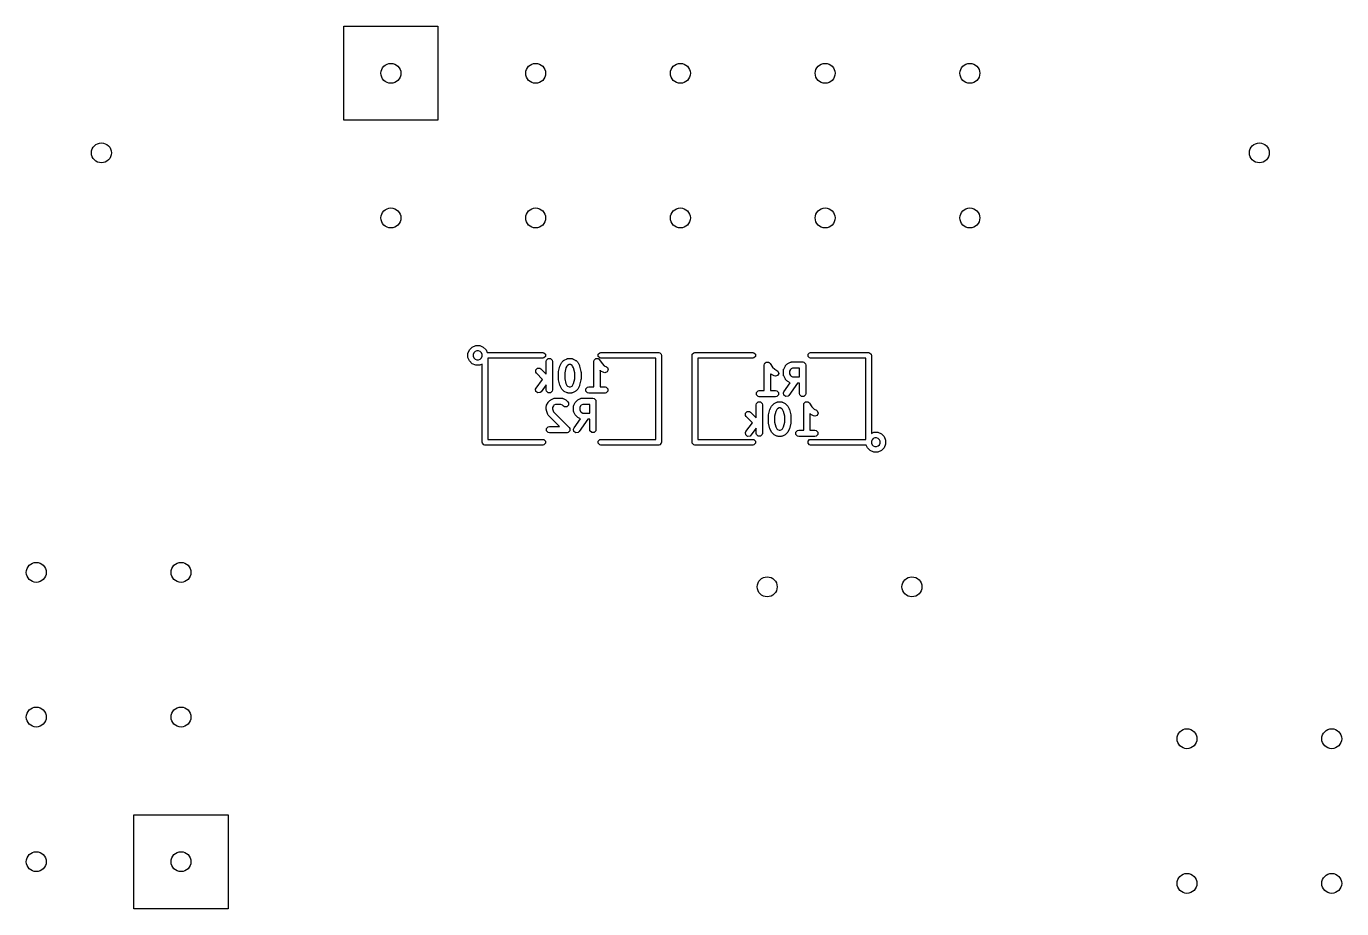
# Model space of a CAD drawing. Extents: x -4.25 to -3.32, y 5.52 to 6.86.
# Drawn here: x -4.227 to -3.318, y 6.252 to 6.862 of the extents above; entities that cross this region are included whole.
import ezdxf

# ---------------------------------------------------------------- set-up
doc = ezdxf.new("R2010")
doc.units = 0
doc.header["$MEASUREMENT"] = 0
doc.layers.add('BLACK', color=7, linetype='CONTINUOUS')

msp = doc.modelspace()

# ---------------------------------------------------------------- linework, layer by layer
at = {"layer": 'BLACK', "linetype": 'CONTINUOUS'}
for p, q in [((-4.0075, 6.7975), (-4.0075, 6.8625)), ((-4.0075, 6.8625), (-3.9425, 6.8625)), ((-3.9425, 6.8625), (-3.9425, 6.7975)), ((-3.9425, 6.7975), (-4.0075, 6.7975)), ((-3.92182, 6.63636), (-3.92078, 6.63886)), ((-3.92182, 6.63561), (-3.92182, 6.63636)), ((-3.92182, 6.63364), (-3.92182, 6.63561)), ((-3.92078, 6.63886), (-3.91886, 6.64078)), ((-3.91886, 6.64078), (-3.91636, 6.64182)), ((-3.91759, 6.63673), (-3.91805, 6.63561)), ((-3.91805, 6.63561), (-3.91805, 6.63439)), ((-3.91805, 6.63439), (-3.91759, 6.63327)), ((-3.91673, 6.63759), (-3.91759, 6.63673)), ((-3.91561, 6.63805), (-3.91673, 6.63759)), ((-3.91636, 6.64182), (-3.91364, 6.64182)), ((-3.91439, 6.63805), (-3.91561, 6.63805)), ((-3.91327, 6.63759), (-3.91439, 6.63805)), ((-3.91364, 6.64182), (-3.91114, 6.64078)), ((-3.91241, 6.63673), (-3.91327, 6.63759)), ((-3.91195, 6.63561), (-3.91241, 6.63673)), ((-3.91241, 6.63327), (-3.91195, 6.63439)), ((-3.91195, 6.63439), (-3.91195, 6.63561)), ((-3.91114, 6.64078), (-3.90922, 6.63886)), ((-3.90922, 6.63886), (-3.90843, 6.63695)), ((-3.90843, 6.63695), (-3.87, 6.63695)), ((-3.87, 6.63695), (-3.86925, 6.6368)), ((-3.86925, 6.6368), (-3.8682, 6.63575)), ((-3.8682, 6.63425), (-3.86925, 6.6332)), ((-3.8682, 6.63575), (-3.8682, 6.63425)), ((-3.8318, 6.63575), (-3.83075, 6.6368)), ((-3.8318, 6.63425), (-3.8318, 6.63575)), ((-3.83075, 6.6332), (-3.8318, 6.63425)), ((-3.83075, 6.6368), (-3.83, 6.63695)), ((-3.83, 6.63695), (-3.79, 6.63695)), ((-3.79, 6.63695), (-3.78925, 6.6368)), ((-3.78925, 6.6368), (-3.7882, 6.63575)), ((-3.7882, 6.63575), (-3.78805, 6.635)), ((-3.78805, 6.635), (-3.78805, 6.575)), ((-3.76695, 6.635), (-3.7668, 6.63575)), ((-3.76695, 6.575), (-3.76695, 6.635)), ((-3.7668, 6.63575), (-3.76575, 6.6368)), ((-3.76575, 6.6368), (-3.765, 6.63695)), ((-3.765, 6.63695), (-3.725, 6.63695)), ((-3.725, 6.63695), (-3.72425, 6.6368)), ((-3.72425, 6.6368), (-3.7232, 6.63575)), ((-3.7232, 6.63425), (-3.72425, 6.6332)), ((-3.7232, 6.63575), (-3.7232, 6.63425)), ((-3.6868, 6.63575), (-3.68575, 6.6368)), ((-3.6868, 6.63425), (-3.6868, 6.63575)), ((-3.68575, 6.6332), (-3.6868, 6.63425)), ((-3.68575, 6.6368), (-3.685, 6.63695)), ((-3.685, 6.63695), (-3.645, 6.63695)), ((-3.645, 6.63695), (-3.64425, 6.6368)), ((-3.64425, 6.6368), (-3.6432, 6.63575)), ((-3.6432, 6.63575), (-3.64305, 6.635)), ((-3.64305, 6.635), (-3.64305, 6.58111)), ((-3.92078, 6.63114), (-3.92182, 6.63364)), ((-3.91886, 6.62922), (-3.92078, 6.63114)), ((-3.91636, 6.62818), (-3.91886, 6.62922)), ((-3.91759, 6.63327), (-3.91673, 6.63241)), ((-3.91673, 6.63241), (-3.91561, 6.63195)), ((-3.91364, 6.62818), (-3.91636, 6.62818)), ((-3.91561, 6.63195), (-3.91439, 6.63195)), ((-3.91439, 6.63195), (-3.91327, 6.63241)), ((-3.91195, 6.62889), (-3.91364, 6.62818)), ((-3.91327, 6.63241), (-3.91241, 6.63327)), ((-3.91195, 6.575), (-3.91195, 6.62889)), ((-3.87, 6.63305), (-3.90805, 6.63305)), ((-3.90805, 6.63305), (-3.90805, 6.57695)), ((-3.87497, 6.62507), (-3.87381, 6.62623)), ((-3.87497, 6.62342), (-3.87497, 6.62507)), ((-3.87381, 6.62623), (-3.87216, 6.62623)), ((-3.87216, 6.62623), (-3.87146, 6.62576)), ((-3.87146, 6.62576), (-3.86763, 6.62193)), ((-3.86925, 6.6332), (-3.87, 6.63305)), ((-3.86763, 6.63081), (-3.86746, 6.63163)), ((-3.86763, 6.62193), (-3.86763, 6.63081)), ((-3.86746, 6.63163), (-3.8663, 6.6328)), ((-3.8663, 6.6328), (-3.86466, 6.6328)), ((-3.86466, 6.6328), (-3.86349, 6.63163)), ((-3.86349, 6.63163), (-3.86333, 6.63081)), ((-3.86333, 6.63081), (-3.86333, 6.61111)), ((-3.85912, 6.62383), (-3.85818, 6.62758)), ((-3.85818, 6.62758), (-3.85808, 6.62779)), ((-3.85808, 6.62779), (-3.85802, 6.62802)), ((-3.85802, 6.62802), (-3.85708, 6.6299)), ((-3.85708, 6.6299), (-3.85687, 6.63017)), ((-3.85687, 6.63017), (-3.85668, 6.63045)), ((-3.85668, 6.63045), (-3.85574, 6.63139)), ((-3.85574, 6.63139), (-3.85546, 6.63158)), ((-3.85546, 6.63158), (-3.85518, 6.63179)), ((-3.85518, 6.63179), (-3.85331, 6.63273)), ((-3.85407, 6.62631), (-3.85489, 6.62304)), ((-3.85339, 6.62766), (-3.85407, 6.62631)), ((-3.85295, 6.6281), (-3.85339, 6.62766)), ((-3.85331, 6.63273), (-3.8532, 6.63276)), ((-3.8532, 6.63276), (-3.85317, 6.6328)), ((-3.85317, 6.6328), (-3.85283, 6.63286)), ((-3.85184, 6.62866), (-3.85295, 6.6281)), ((-3.85283, 6.63286), (-3.8525, 6.63295)), ((-3.8525, 6.63295), (-3.85245, 6.63294)), ((-3.85245, 6.63294), (-3.85235, 6.63296)), ((-3.85235, 6.63296), (-3.85047, 6.63296)), ((-3.85098, 6.62866), (-3.85184, 6.62866)), ((-3.84987, 6.6281), (-3.85098, 6.62866)), ((-3.85047, 6.63296), (-3.85036, 6.63294)), ((-3.85036, 6.63294), (-3.85032, 6.63295)), ((-3.85032, 6.63295), (-3.84998, 6.63286)), ((-3.84998, 6.63286), (-3.84965, 6.6328)), ((-3.84942, 6.62766), (-3.84987, 6.6281)), ((-3.84965, 6.6328), (-3.84961, 6.63276)), ((-3.84961, 6.63276), (-3.84951, 6.63273)), ((-3.84951, 6.63273), (-3.84763, 6.63179)), ((-3.84875, 6.62631), (-3.84942, 6.62766)), ((-3.84793, 6.62304), (-3.84875, 6.62631)), ((-3.84763, 6.63179), (-3.84736, 6.63158)), ((-3.84736, 6.63158), (-3.84707, 6.63139)), ((-3.84707, 6.63139), (-3.84613, 6.63045)), ((-3.84613, 6.63045), (-3.84594, 6.63017)), ((-3.84594, 6.63017), (-3.84573, 6.6299)), ((-3.84573, 6.6299), (-3.84479, 6.62802)), ((-3.84479, 6.62802), (-3.84473, 6.62779)), ((-3.84473, 6.62779), (-3.84463, 6.62758)), ((-3.84463, 6.62758), (-3.84369, 6.62383)), ((-3.8348, 6.63081), (-3.83463, 6.63163)), ((-3.8348, 6.61326), (-3.8348, 6.63081)), ((-3.83463, 6.63163), (-3.83448, 6.63179)), ((-3.83448, 6.63179), (-3.83443, 6.63201)), ((-3.83443, 6.63201), (-3.83391, 6.63235)), ((-3.83391, 6.63235), (-3.83347, 6.6328)), ((-3.83347, 6.6328), (-3.83325, 6.6328)), ((-3.83325, 6.6328), (-3.83306, 6.63292)), ((-3.83306, 6.63292), (-3.83245, 6.6328)), ((-3.83245, 6.6328), (-3.83182, 6.6328)), ((-3.83182, 6.6328), (-3.83167, 6.63264)), ((-3.83167, 6.63264), (-3.83145, 6.6326)), ((-3.83145, 6.6326), (-3.83086, 6.632)), ((-3.83086, 6.632), (-3.8291, 6.62937)), ((-3.83, 6.63305), (-3.83075, 6.6332)), ((-3.79195, 6.63305), (-3.83, 6.63305)), ((-3.8291, 6.62937), (-3.82762, 6.62789)), ((-3.82762, 6.62789), (-3.82606, 6.6271)), ((-3.82606, 6.6271), (-3.82539, 6.62659)), ((-3.82487, 6.62503), (-3.82561, 6.62356)), ((-3.82539, 6.62659), (-3.82487, 6.62503)), ((-3.79195, 6.57695), (-3.79195, 6.63305)), ((-3.725, 6.63305), (-3.76305, 6.63305)), ((-3.76305, 6.63305), (-3.76305, 6.57695)), ((-3.72425, 6.6332), (-3.725, 6.63305)), ((-3.717, 6.62831), (-3.71684, 6.62913)), ((-3.717, 6.61076), (-3.717, 6.62831)), ((-3.71684, 6.62913), (-3.71668, 6.62929)), ((-3.71668, 6.62929), (-3.71664, 6.62951)), ((-3.71664, 6.62951), (-3.71612, 6.62985)), ((-3.71612, 6.62985), (-3.71567, 6.6303)), ((-3.71567, 6.6303), (-3.71545, 6.6303)), ((-3.71545, 6.6303), (-3.71527, 6.63042)), ((-3.71527, 6.63042), (-3.71465, 6.6303)), ((-3.71465, 6.6303), (-3.71403, 6.6303)), ((-3.71403, 6.6303), (-3.71387, 6.63014)), ((-3.71387, 6.63014), (-3.71365, 6.6301)), ((-3.71365, 6.6301), (-3.71306, 6.6295)), ((-3.71306, 6.6295), (-3.7113, 6.62687)), ((-3.7113, 6.62687), (-3.70982, 6.62539)), ((-3.70982, 6.62539), (-3.70826, 6.6246)), ((-3.70386, 6.62471), (-3.70377, 6.62504)), ((-3.70377, 6.62504), (-3.7037, 6.62538)), ((-3.7037, 6.62538), (-3.70367, 6.62542)), ((-3.70367, 6.62542), (-3.70364, 6.62552)), ((-3.70364, 6.62552), (-3.7027, 6.6274)), ((-3.7027, 6.6274), (-3.70249, 6.62767)), ((-3.70249, 6.62767), (-3.7023, 6.62795)), ((-3.7023, 6.62795), (-3.70136, 6.62889)), ((-3.70136, 6.62889), (-3.70107, 6.62908)), ((-3.70107, 6.62908), (-3.7008, 6.62929)), ((-3.7008, 6.62929), (-3.69893, 6.63023)), ((-3.69901, 6.62516), (-3.69957, 6.62405)), ((-3.69857, 6.6256), (-3.69901, 6.62516)), ((-3.69893, 6.63023), (-3.69882, 6.63026)), ((-3.69882, 6.63026), (-3.69879, 6.6303)), ((-3.69879, 6.6303), (-3.69845, 6.63036)), ((-3.69746, 6.62616), (-3.69857, 6.6256)), ((-3.69845, 6.63036), (-3.69812, 6.63045)), ((-3.69812, 6.63045), (-3.69807, 6.63044)), ((-3.69807, 6.63044), (-3.69796, 6.63046)), ((-3.69796, 6.63046), (-3.69046, 6.63046)), ((-3.69261, 6.62616), (-3.69746, 6.62616)), ((-3.69261, 6.62014), (-3.69261, 6.62616)), ((-3.69046, 6.63046), (-3.68964, 6.6303)), ((-3.68964, 6.6303), (-3.68847, 6.62913)), ((-3.68847, 6.62913), (-3.68831, 6.62831)), ((-3.68831, 6.62831), (-3.68831, 6.60861)), ((-3.685, 6.63305), (-3.68575, 6.6332)), ((-3.64695, 6.63305), (-3.685, 6.63305)), ((-3.64695, 6.57695), (-3.64695, 6.63305)), ((-3.8745, 6.62272), (-3.87497, 6.62342)), ((-3.8747, 6.6124), (-3.87019, 6.61841)), ((-3.87019, 6.61841), (-3.8745, 6.62272)), ((-3.85919, 6.62331), (-3.85913, 6.62356)), ((-3.85919, 6.61861), (-3.85919, 6.62331)), ((-3.85913, 6.61836), (-3.85919, 6.61861)), ((-3.85913, 6.62356), (-3.85912, 6.62383)), ((-3.85912, 6.61809), (-3.85913, 6.61836)), ((-3.85818, 6.61434), (-3.85912, 6.61809)), ((-3.85489, 6.62304), (-3.85489, 6.61888)), ((-3.85489, 6.61888), (-3.85407, 6.61561)), ((-3.84875, 6.61561), (-3.84793, 6.61888)), ((-3.84793, 6.61888), (-3.84793, 6.62304)), ((-3.84369, 6.61809), (-3.84463, 6.61434)), ((-3.84369, 6.62383), (-3.84368, 6.62356)), ((-3.84368, 6.61836), (-3.84369, 6.61809)), ((-3.84368, 6.62356), (-3.84363, 6.62331)), ((-3.84363, 6.61861), (-3.84368, 6.61836)), ((-3.84363, 6.62331), (-3.84363, 6.61861)), ((-3.83041, 6.6246), (-3.8305, 6.62468)), ((-3.8305, 6.62468), (-3.8305, 6.61326)), ((-3.83013, 6.62441), (-3.83041, 6.6246)), ((-3.82985, 6.6242), (-3.83013, 6.62441)), ((-3.82798, 6.62326), (-3.82985, 6.6242)), ((-3.82717, 6.62304), (-3.82798, 6.62326)), ((-3.82561, 6.62356), (-3.82717, 6.62304)), ((-3.71262, 6.6221), (-3.7127, 6.62218)), ((-3.7127, 6.62218), (-3.7127, 6.61076)), ((-3.71233, 6.62191), (-3.71262, 6.6221)), ((-3.71206, 6.6217), (-3.71233, 6.62191)), ((-3.71018, 6.62076), (-3.71206, 6.6217)), ((-3.70937, 6.62054), (-3.71018, 6.62076)), ((-3.70781, 6.62106), (-3.70937, 6.62054)), ((-3.70826, 6.6246), (-3.7076, 6.62409)), ((-3.70708, 6.62253), (-3.70781, 6.62106)), ((-3.7076, 6.62409), (-3.70708, 6.62253)), ((-3.70387, 6.62456), (-3.70385, 6.62466)), ((-3.70387, 6.62174), (-3.70387, 6.62456)), ((-3.70385, 6.62164), (-3.70387, 6.62174)), ((-3.70385, 6.62466), (-3.70386, 6.62471)), ((-3.70386, 6.62159), (-3.70385, 6.62164)), ((-3.70377, 6.62126), (-3.70386, 6.62159)), ((-3.7037, 6.62092), (-3.70377, 6.62126)), ((-3.70367, 6.62089), (-3.7037, 6.62092)), ((-3.70364, 6.62078), (-3.70367, 6.62089)), ((-3.7027, 6.61891), (-3.70364, 6.62078)), ((-3.70348, 6.60984), (-3.69907, 6.61614)), ((-3.70249, 6.61863), (-3.7027, 6.61891)), ((-3.7023, 6.61835), (-3.70249, 6.61863)), ((-3.70136, 6.61741), (-3.7023, 6.61835)), ((-3.70107, 6.61722), (-3.70136, 6.61741)), ((-3.7008, 6.61701), (-3.70107, 6.61722)), ((-3.69907, 6.61614), (-3.7008, 6.61701)), ((-3.69957, 6.62405), (-3.69957, 6.62225)), ((-3.69957, 6.62225), (-3.69901, 6.62114)), ((-3.69901, 6.62114), (-3.69857, 6.6207)), ((-3.69857, 6.6207), (-3.69746, 6.62014)), ((-3.69746, 6.62014), (-3.69261, 6.62014)), ((-3.87507, 6.61164), (-3.8747, 6.6124)), ((-3.87483, 6.61001), (-3.87507, 6.61164)), ((-3.87352, 6.60903), (-3.87483, 6.61001)), ((-3.87189, 6.60926), (-3.87352, 6.60903)), ((-3.87126, 6.60982), (-3.87189, 6.60926)), ((-3.86763, 6.61467), (-3.87126, 6.60982)), ((-3.86763, 6.61111), (-3.86763, 6.61467)), ((-3.86746, 6.61029), (-3.86763, 6.61111)), ((-3.8663, 6.60912), (-3.86746, 6.61029)), ((-3.86466, 6.60912), (-3.8663, 6.60912)), ((-3.86349, 6.61029), (-3.86466, 6.60912)), ((-3.86333, 6.61111), (-3.86349, 6.61029)), ((-3.85808, 6.61413), (-3.85818, 6.61434)), ((-3.85802, 6.6139), (-3.85808, 6.61413)), ((-3.85708, 6.61202), (-3.85802, 6.6139)), ((-3.85687, 6.61175), (-3.85708, 6.61202)), ((-3.85668, 6.61147), (-3.85687, 6.61175)), ((-3.85574, 6.61053), (-3.85668, 6.61147)), ((-3.85546, 6.61034), (-3.85574, 6.61053)), ((-3.85518, 6.61013), (-3.85546, 6.61034)), ((-3.85331, 6.60919), (-3.85518, 6.61013)), ((-3.85407, 6.61561), (-3.85339, 6.61426)), ((-3.85339, 6.61426), (-3.85295, 6.61382)), ((-3.8532, 6.60916), (-3.85331, 6.60919)), ((-3.85317, 6.60912), (-3.8532, 6.60916)), ((-3.85283, 6.60906), (-3.85317, 6.60912)), ((-3.85295, 6.61382), (-3.85184, 6.61326)), ((-3.8525, 6.60897), (-3.85283, 6.60906)), ((-3.85245, 6.60898), (-3.8525, 6.60897)), ((-3.85235, 6.60896), (-3.85245, 6.60898)), ((-3.85047, 6.60896), (-3.85235, 6.60896)), ((-3.85184, 6.61326), (-3.85098, 6.61326)), ((-3.85098, 6.61326), (-3.84987, 6.61382)), ((-3.85036, 6.60898), (-3.85047, 6.60896)), ((-3.85032, 6.60897), (-3.85036, 6.60898)), ((-3.84998, 6.60906), (-3.85032, 6.60897)), ((-3.84965, 6.60912), (-3.84998, 6.60906)), ((-3.84987, 6.61382), (-3.84942, 6.61426)), ((-3.84961, 6.60916), (-3.84965, 6.60912)), ((-3.84951, 6.60919), (-3.84961, 6.60916)), ((-3.84763, 6.61013), (-3.84951, 6.60919)), ((-3.84942, 6.61426), (-3.84875, 6.61561)), ((-3.84736, 6.61034), (-3.84763, 6.61013)), ((-3.84707, 6.61053), (-3.84736, 6.61034)), ((-3.84613, 6.61147), (-3.84707, 6.61053)), ((-3.84594, 6.61175), (-3.84613, 6.61147)), ((-3.84573, 6.61202), (-3.84594, 6.61175)), ((-3.84479, 6.6139), (-3.84573, 6.61202)), ((-3.84473, 6.61413), (-3.84479, 6.6139)), ((-3.84463, 6.61434), (-3.84473, 6.61413)), ((-3.84026, 6.61193), (-3.8391, 6.6131)), ((-3.84026, 6.61029), (-3.84026, 6.61193)), ((-3.8391, 6.60912), (-3.84026, 6.61029)), ((-3.8391, 6.6131), (-3.83827, 6.61326)), ((-3.83827, 6.60896), (-3.8391, 6.60912)), ((-3.83827, 6.61326), (-3.8348, 6.61326)), ((-3.82702, 6.60896), (-3.83827, 6.60896)), ((-3.8305, 6.61326), (-3.82702, 6.61326)), ((-3.82702, 6.61326), (-3.82619, 6.6131)), ((-3.82619, 6.60912), (-3.82702, 6.60896)), ((-3.82619, 6.6131), (-3.82503, 6.61193)), ((-3.82503, 6.61029), (-3.82619, 6.60912)), ((-3.82503, 6.61193), (-3.82503, 6.61029)), ((-3.72246, 6.60943), (-3.7213, 6.6106)), ((-3.72246, 6.60779), (-3.72246, 6.60943)), ((-3.7213, 6.60662), (-3.72246, 6.60779)), ((-3.7213, 6.6106), (-3.72048, 6.61076)), ((-3.72048, 6.61076), (-3.717, 6.61076)), ((-3.7127, 6.61076), (-3.70922, 6.61076)), ((-3.70922, 6.61076), (-3.7084, 6.6106)), ((-3.7084, 6.6106), (-3.70724, 6.60943)), ((-3.70724, 6.60779), (-3.7084, 6.60662)), ((-3.70724, 6.60943), (-3.70724, 6.60779)), ((-3.70382, 6.60908), (-3.70348, 6.60984)), ((-3.70353, 6.60745), (-3.70382, 6.60908)), ((-3.70218, 6.60651), (-3.70353, 6.60745)), ((-3.69996, 6.60738), (-3.70056, 6.6068)), ((-3.69403, 6.61584), (-3.69996, 6.60738)), ((-3.69261, 6.61584), (-3.69403, 6.61584)), ((-3.69261, 6.60861), (-3.69261, 6.61584)), ((-3.69245, 6.60779), (-3.69261, 6.60861)), ((-3.69128, 6.60662), (-3.69245, 6.60779)), ((-3.68847, 6.60779), (-3.68964, 6.60662)), ((-3.68831, 6.60861), (-3.68847, 6.60779)), ((-3.86763, 6.59956), (-3.86761, 6.59966)), ((-3.86763, 6.59768), (-3.86763, 6.59956)), ((-3.86762, 6.59971), (-3.86753, 6.60004)), ((-3.86761, 6.59966), (-3.86762, 6.59971)), ((-3.86753, 6.60004), (-3.86746, 6.60038)), ((-3.86746, 6.60038), (-3.86743, 6.60042)), ((-3.86743, 6.60042), (-3.8674, 6.60052)), ((-3.8674, 6.60052), (-3.86646, 6.6024)), ((-3.86646, 6.6024), (-3.86625, 6.60267)), ((-3.86625, 6.60267), (-3.86606, 6.60295)), ((-3.86606, 6.60295), (-3.86512, 6.60389)), ((-3.86512, 6.60389), (-3.86484, 6.60408)), ((-3.86484, 6.60408), (-3.86456, 6.60429)), ((-3.86456, 6.60429), (-3.86269, 6.60523)), ((-3.86277, 6.60016), (-3.86333, 6.59905)), ((-3.86333, 6.59905), (-3.86333, 6.59803)), ((-3.86333, 6.59803), (-3.86266, 6.59603)), ((-3.86233, 6.6006), (-3.86277, 6.60016)), ((-3.86269, 6.60523), (-3.86258, 6.60526)), ((-3.86258, 6.60526), (-3.86255, 6.6053)), ((-3.86255, 6.6053), (-3.86221, 6.60536)), ((-3.86122, 6.60116), (-3.86233, 6.6006)), ((-3.86221, 6.60536), (-3.86188, 6.60545)), ((-3.86188, 6.60545), (-3.86183, 6.60544)), ((-3.86183, 6.60544), (-3.86173, 6.60546)), ((-3.86173, 6.60546), (-3.85704, 6.60546)), ((-3.85754, 6.60116), (-3.86122, 6.60116)), ((-3.85643, 6.6006), (-3.85754, 6.60116)), ((-3.85704, 6.60546), (-3.85693, 6.60544)), ((-3.85693, 6.60544), (-3.85688, 6.60545)), ((-3.85688, 6.60545), (-3.85655, 6.60536)), ((-3.85655, 6.60536), (-3.85621, 6.6053)), ((-3.85574, 6.59991), (-3.85643, 6.6006)), ((-3.85621, 6.6053), (-3.85618, 6.60526)), ((-3.85618, 6.60526), (-3.85607, 6.60523)), ((-3.85607, 6.60523), (-3.8542, 6.60429)), ((-3.85504, 6.59945), (-3.85574, 6.59991)), ((-3.8534, 6.59945), (-3.85504, 6.59945)), ((-3.8542, 6.60429), (-3.85393, 6.60408)), ((-3.85393, 6.60408), (-3.85364, 6.60389)), ((-3.85364, 6.60389), (-3.8527, 6.60295)), ((-3.85224, 6.60061), (-3.8534, 6.59945)), ((-3.8527, 6.60295), (-3.85224, 6.60226)), ((-3.85224, 6.60226), (-3.85224, 6.60061)), ((-3.84887, 6.59956), (-3.84885, 6.59966)), ((-3.84887, 6.59674), (-3.84887, 6.59956)), ((-3.84886, 6.59971), (-3.84877, 6.60004)), ((-3.84885, 6.59966), (-3.84886, 6.59971)), ((-3.84877, 6.60004), (-3.8487, 6.60038)), ((-3.8487, 6.60038), (-3.84867, 6.60042)), ((-3.84867, 6.60042), (-3.84864, 6.60052)), ((-3.84864, 6.60052), (-3.8477, 6.6024)), ((-3.8477, 6.6024), (-3.84749, 6.60267)), ((-3.84749, 6.60267), (-3.8473, 6.60295)), ((-3.8473, 6.60295), (-3.84636, 6.60389)), ((-3.84636, 6.60389), (-3.84607, 6.60408)), ((-3.84607, 6.60408), (-3.8458, 6.60429)), ((-3.8458, 6.60429), (-3.84393, 6.60523)), ((-3.84401, 6.60016), (-3.84457, 6.59905)), ((-3.84457, 6.59905), (-3.84457, 6.59725)), ((-3.84357, 6.6006), (-3.84401, 6.60016)), ((-3.84393, 6.60523), (-3.84382, 6.60526)), ((-3.84382, 6.60526), (-3.84379, 6.6053)), ((-3.84379, 6.6053), (-3.84345, 6.60536)), ((-3.84246, 6.60116), (-3.84357, 6.6006)), ((-3.84345, 6.60536), (-3.84312, 6.60545)), ((-3.84312, 6.60545), (-3.84307, 6.60544)), ((-3.84307, 6.60544), (-3.84296, 6.60546)), ((-3.84296, 6.60546), (-3.83546, 6.60546)), ((-3.83761, 6.60116), (-3.84246, 6.60116)), ((-3.83761, 6.59514), (-3.83761, 6.60116)), ((-3.83546, 6.60546), (-3.83464, 6.6053)), ((-3.83464, 6.6053), (-3.83347, 6.60413)), ((-3.83347, 6.60413), (-3.83331, 6.60331)), ((-3.83331, 6.60331), (-3.83331, 6.58361)), ((-3.72263, 6.60081), (-3.72246, 6.60163)), ((-3.72263, 6.59193), (-3.72263, 6.60081)), ((-3.72246, 6.60163), (-3.7213, 6.6028)), ((-3.72048, 6.60646), (-3.7213, 6.60662)), ((-3.7213, 6.6028), (-3.71966, 6.6028)), ((-3.70922, 6.60646), (-3.72048, 6.60646)), ((-3.71966, 6.6028), (-3.71849, 6.60163)), ((-3.71849, 6.60163), (-3.71833, 6.60081)), ((-3.71833, 6.60081), (-3.71833, 6.58111)), ((-3.71318, 6.59758), (-3.71308, 6.59779)), ((-3.71308, 6.59779), (-3.71302, 6.59802)), ((-3.71302, 6.59802), (-3.71208, 6.5999)), ((-3.71208, 6.5999), (-3.71187, 6.60017)), ((-3.71187, 6.60017), (-3.71168, 6.60045)), ((-3.71168, 6.60045), (-3.71074, 6.60139)), ((-3.71074, 6.60139), (-3.71046, 6.60158)), ((-3.71046, 6.60158), (-3.71018, 6.60179)), ((-3.71018, 6.60179), (-3.70831, 6.60273)), ((-3.7084, 6.60662), (-3.70922, 6.60646)), ((-3.70795, 6.5981), (-3.70839, 6.59766)), ((-3.70831, 6.60273), (-3.7082, 6.60276)), ((-3.7082, 6.60276), (-3.70817, 6.6028)), ((-3.70817, 6.6028), (-3.70783, 6.60286)), ((-3.70684, 6.59866), (-3.70795, 6.5981)), ((-3.70783, 6.60286), (-3.7075, 6.60295)), ((-3.7075, 6.60295), (-3.70745, 6.60294)), ((-3.70745, 6.60294), (-3.70735, 6.60296)), ((-3.70735, 6.60296), (-3.70547, 6.60296)), ((-3.70598, 6.59866), (-3.70684, 6.59866)), ((-3.70487, 6.5981), (-3.70598, 6.59866)), ((-3.70547, 6.60296), (-3.70536, 6.60294)), ((-3.70536, 6.60294), (-3.70532, 6.60295)), ((-3.70532, 6.60295), (-3.70498, 6.60286)), ((-3.70498, 6.60286), (-3.70465, 6.6028)), ((-3.70442, 6.59766), (-3.70487, 6.5981)), ((-3.70465, 6.6028), (-3.70461, 6.60276)), ((-3.70461, 6.60276), (-3.70451, 6.60273)), ((-3.70451, 6.60273), (-3.70263, 6.60179)), ((-3.70263, 6.60179), (-3.70236, 6.60158)), ((-3.70236, 6.60158), (-3.70207, 6.60139)), ((-3.70056, 6.6068), (-3.70218, 6.60651)), ((-3.70207, 6.60139), (-3.70113, 6.60045)), ((-3.70113, 6.60045), (-3.70094, 6.60017)), ((-3.70094, 6.60017), (-3.70073, 6.5999)), ((-3.70073, 6.5999), (-3.69979, 6.59802)), ((-3.69979, 6.59802), (-3.69973, 6.59779)), ((-3.69973, 6.59779), (-3.69963, 6.59758)), ((-3.68964, 6.60662), (-3.69128, 6.60662)), ((-3.6898, 6.60081), (-3.68963, 6.60163)), ((-3.6898, 6.58326), (-3.6898, 6.60081)), ((-3.68963, 6.60163), (-3.68948, 6.60179)), ((-3.68948, 6.60179), (-3.68943, 6.60201)), ((-3.68943, 6.60201), (-3.68891, 6.60235)), ((-3.68891, 6.60235), (-3.68847, 6.6028)), ((-3.68847, 6.6028), (-3.68825, 6.6028)), ((-3.68825, 6.6028), (-3.68806, 6.60292)), ((-3.68806, 6.60292), (-3.68745, 6.6028)), ((-3.68745, 6.6028), (-3.68682, 6.6028)), ((-3.68682, 6.6028), (-3.68667, 6.60264)), ((-3.68667, 6.60264), (-3.68645, 6.6026)), ((-3.68645, 6.6026), (-3.68586, 6.602)), ((-3.68586, 6.602), (-3.6841, 6.59937)), ((-3.6841, 6.59937), (-3.68262, 6.59789)), ((-3.68262, 6.59789), (-3.68106, 6.5971)), ((-3.86756, 6.59734), (-3.86763, 6.59768)), ((-3.86752, 6.597), (-3.86756, 6.59734)), ((-3.86658, 6.59419), (-3.86752, 6.597)), ((-3.86653, 6.59409), (-3.86658, 6.59419)), ((-3.86653, 6.59404), (-3.86653, 6.59409)), ((-3.86634, 6.59376), (-3.86653, 6.59404)), ((-3.86616, 6.59346), (-3.86634, 6.59376)), ((-3.86612, 6.59344), (-3.86616, 6.59346)), ((-3.86606, 6.59335), (-3.86612, 6.59344)), ((-3.85847, 6.58576), (-3.86606, 6.59335)), ((-3.86266, 6.59603), (-3.85176, 6.58513)), ((-3.84885, 6.59664), (-3.84887, 6.59674)), ((-3.84886, 6.59659), (-3.84885, 6.59664)), ((-3.84877, 6.59626), (-3.84886, 6.59659)), ((-3.8487, 6.59592), (-3.84877, 6.59626)), ((-3.84867, 6.59589), (-3.8487, 6.59592)), ((-3.84864, 6.59578), (-3.84867, 6.59589)), ((-3.8477, 6.59391), (-3.84864, 6.59578)), ((-3.84848, 6.58484), (-3.84407, 6.59114)), ((-3.84749, 6.59363), (-3.8477, 6.59391)), ((-3.8473, 6.59335), (-3.84749, 6.59363)), ((-3.84636, 6.59241), (-3.8473, 6.59335)), ((-3.84607, 6.59222), (-3.84636, 6.59241)), ((-3.8458, 6.59201), (-3.84607, 6.59222)), ((-3.84407, 6.59114), (-3.8458, 6.59201)), ((-3.83903, 6.59084), (-3.84496, 6.58238)), ((-3.84457, 6.59725), (-3.84401, 6.59614)), ((-3.84401, 6.59614), (-3.84357, 6.5957)), ((-3.84357, 6.5957), (-3.84246, 6.59514)), ((-3.84246, 6.59514), (-3.83761, 6.59514)), ((-3.83761, 6.59084), (-3.83903, 6.59084)), ((-3.83761, 6.58361), (-3.83761, 6.59084)), ((-3.72997, 6.59507), (-3.72881, 6.59623)), ((-3.72997, 6.59342), (-3.72997, 6.59507)), ((-3.7295, 6.59272), (-3.72997, 6.59342)), ((-3.72519, 6.58841), (-3.7295, 6.59272)), ((-3.72881, 6.59623), (-3.72716, 6.59623)), ((-3.72716, 6.59623), (-3.72646, 6.59576)), ((-3.72646, 6.59576), (-3.72263, 6.59193)), ((-3.71419, 6.59331), (-3.71413, 6.59356)), ((-3.71419, 6.58861), (-3.71419, 6.59331)), ((-3.71413, 6.59356), (-3.71412, 6.59383)), ((-3.71412, 6.59383), (-3.71318, 6.59758)), ((-3.70907, 6.59631), (-3.70989, 6.59304)), ((-3.70989, 6.59304), (-3.70989, 6.58888)), ((-3.70989, 6.58888), (-3.70907, 6.58561)), ((-3.70839, 6.59766), (-3.70907, 6.59631)), ((-3.70375, 6.59631), (-3.70442, 6.59766)), ((-3.70293, 6.59304), (-3.70375, 6.59631)), ((-3.70375, 6.58561), (-3.70293, 6.58888)), ((-3.70293, 6.58888), (-3.70293, 6.59304)), ((-3.69963, 6.59758), (-3.69869, 6.59383)), ((-3.69869, 6.59383), (-3.69868, 6.59356)), ((-3.69868, 6.59356), (-3.69863, 6.59331)), ((-3.69863, 6.59331), (-3.69863, 6.58861)), ((-3.68541, 6.5946), (-3.6855, 6.59468)), ((-3.6855, 6.59468), (-3.6855, 6.58326)), ((-3.68513, 6.59441), (-3.68541, 6.5946)), ((-3.68485, 6.5942), (-3.68513, 6.59441)), ((-3.68298, 6.59326), (-3.68485, 6.5942)), ((-3.68217, 6.59304), (-3.68298, 6.59326)), ((-3.68061, 6.59356), (-3.68217, 6.59304)), ((-3.68106, 6.5971), (-3.68039, 6.59659)), ((-3.67987, 6.59503), (-3.68061, 6.59356)), ((-3.68039, 6.59659), (-3.67987, 6.59503)), ((-3.86746, 6.58443), (-3.8663, 6.5856)), ((-3.86746, 6.58279), (-3.86746, 6.58443)), ((-3.8663, 6.58162), (-3.86746, 6.58279)), ((-3.8663, 6.5856), (-3.86548, 6.58576)), ((-3.86548, 6.58146), (-3.8663, 6.58162)), ((-3.86548, 6.58576), (-3.85847, 6.58576)), ((-3.85328, 6.58146), (-3.86548, 6.58146)), ((-3.85246, 6.58162), (-3.85328, 6.58146)), ((-3.8513, 6.58279), (-3.85246, 6.58162)), ((-3.85176, 6.58513), (-3.8513, 6.58443)), ((-3.8513, 6.58443), (-3.8513, 6.58443)), ((-3.8513, 6.58443), (-3.8513, 6.58279)), ((-3.84882, 6.58408), (-3.84848, 6.58484)), ((-3.84853, 6.58245), (-3.84882, 6.58408)), ((-3.84718, 6.58151), (-3.84853, 6.58245)), ((-3.84556, 6.5818), (-3.84718, 6.58151)), ((-3.84496, 6.58238), (-3.84556, 6.5818)), ((-3.83745, 6.58279), (-3.83761, 6.58361)), ((-3.83628, 6.58162), (-3.83745, 6.58279)), ((-3.83464, 6.58162), (-3.83628, 6.58162)), ((-3.83347, 6.58279), (-3.83464, 6.58162)), ((-3.83331, 6.58361), (-3.83347, 6.58279)), ((-3.73007, 6.58164), (-3.7297, 6.5824)), ((-3.72983, 6.58001), (-3.73007, 6.58164)), ((-3.72852, 6.57903), (-3.72983, 6.58001)), ((-3.7297, 6.5824), (-3.72519, 6.58841)), ((-3.72626, 6.57982), (-3.72689, 6.57926)), ((-3.72263, 6.58467), (-3.72626, 6.57982)), ((-3.72263, 6.58111), (-3.72263, 6.58467)), ((-3.72246, 6.58029), (-3.72263, 6.58111)), ((-3.7213, 6.57912), (-3.72246, 6.58029)), ((-3.71849, 6.58029), (-3.71966, 6.57912)), ((-3.71833, 6.58111), (-3.71849, 6.58029)), ((-3.71413, 6.58836), (-3.71419, 6.58861)), ((-3.71412, 6.58809), (-3.71413, 6.58836)), ((-3.71318, 6.58434), (-3.71412, 6.58809)), ((-3.71308, 6.58413), (-3.71318, 6.58434)), ((-3.71302, 6.5839), (-3.71308, 6.58413)), ((-3.71208, 6.58202), (-3.71302, 6.5839)), ((-3.71187, 6.58175), (-3.71208, 6.58202)), ((-3.71168, 6.58147), (-3.71187, 6.58175)), ((-3.71074, 6.58053), (-3.71168, 6.58147)), ((-3.71046, 6.58034), (-3.71074, 6.58053)), ((-3.71018, 6.58013), (-3.71046, 6.58034)), ((-3.70831, 6.57919), (-3.71018, 6.58013)), ((-3.70907, 6.58561), (-3.70839, 6.58426)), ((-3.70839, 6.58426), (-3.70795, 6.58382)), ((-3.70795, 6.58382), (-3.70684, 6.58326)), ((-3.70684, 6.58326), (-3.70598, 6.58326)), ((-3.70598, 6.58326), (-3.70487, 6.58382)), ((-3.70487, 6.58382), (-3.70442, 6.58426)), ((-3.70263, 6.58013), (-3.70451, 6.57919)), ((-3.70442, 6.58426), (-3.70375, 6.58561)), ((-3.70236, 6.58034), (-3.70263, 6.58013)), ((-3.70207, 6.58053), (-3.70236, 6.58034)), ((-3.70113, 6.58147), (-3.70207, 6.58053)), ((-3.70094, 6.58175), (-3.70113, 6.58147)), ((-3.70073, 6.58202), (-3.70094, 6.58175)), ((-3.69979, 6.5839), (-3.70073, 6.58202)), ((-3.69973, 6.58413), (-3.69979, 6.5839)), ((-3.69963, 6.58434), (-3.69973, 6.58413)), ((-3.69869, 6.58809), (-3.69963, 6.58434)), ((-3.69868, 6.58836), (-3.69869, 6.58809)), ((-3.69863, 6.58861), (-3.69868, 6.58836)), ((-3.69526, 6.58193), (-3.6941, 6.5831)), ((-3.69526, 6.58029), (-3.69526, 6.58193)), ((-3.6941, 6.57912), (-3.69526, 6.58029)), ((-3.6941, 6.5831), (-3.69327, 6.58326)), ((-3.69327, 6.58326), (-3.6898, 6.58326)), ((-3.6855, 6.58326), (-3.68202, 6.58326)), ((-3.68202, 6.58326), (-3.68119, 6.5831)), ((-3.68119, 6.5831), (-3.68003, 6.58193)), ((-3.68003, 6.58029), (-3.68119, 6.57912)), ((-3.68003, 6.58193), (-3.68003, 6.58029)), ((-3.64305, 6.58111), (-3.64136, 6.58182)), ((-3.64136, 6.58182), (-3.63864, 6.58182)), ((-3.63864, 6.58182), (-3.63614, 6.58078)), ((-3.63614, 6.58078), (-3.63422, 6.57886)), ((-3.9118, 6.57425), (-3.91195, 6.575)), ((-3.91075, 6.5732), (-3.9118, 6.57425)), ((-3.91, 6.57305), (-3.91075, 6.5732)), ((-3.87, 6.57305), (-3.91, 6.57305)), ((-3.90805, 6.57695), (-3.87, 6.57695)), ((-3.87, 6.57695), (-3.86925, 6.5768)), ((-3.86925, 6.5732), (-3.87, 6.57305)), ((-3.86925, 6.5768), (-3.8682, 6.57575)), ((-3.8682, 6.57425), (-3.86925, 6.5732)), ((-3.8682, 6.57575), (-3.8682, 6.57425)), ((-3.8318, 6.57575), (-3.83075, 6.5768)), ((-3.8318, 6.57425), (-3.8318, 6.57575)), ((-3.83075, 6.5732), (-3.8318, 6.57425)), ((-3.83075, 6.5768), (-3.83, 6.57695)), ((-3.83, 6.57305), (-3.83075, 6.5732)), ((-3.83, 6.57695), (-3.79195, 6.57695)), ((-3.79, 6.57305), (-3.83, 6.57305)), ((-3.78925, 6.5732), (-3.79, 6.57305)), ((-3.7882, 6.57425), (-3.78925, 6.5732)), ((-3.78805, 6.575), (-3.7882, 6.57425)), ((-3.7668, 6.57425), (-3.76695, 6.575)), ((-3.76575, 6.5732), (-3.7668, 6.57425)), ((-3.765, 6.57305), (-3.76575, 6.5732)), ((-3.725, 6.57305), (-3.765, 6.57305)), ((-3.76305, 6.57695), (-3.725, 6.57695)), ((-3.72689, 6.57926), (-3.72852, 6.57903)), ((-3.725, 6.57695), (-3.72425, 6.5768)), ((-3.72425, 6.5732), (-3.725, 6.57305)), ((-3.72425, 6.5768), (-3.7232, 6.57575)), ((-3.7232, 6.57425), (-3.72425, 6.5732)), ((-3.7232, 6.57575), (-3.7232, 6.57425)), ((-3.71966, 6.57912), (-3.7213, 6.57912)), ((-3.7082, 6.57916), (-3.70831, 6.57919)), ((-3.70817, 6.57912), (-3.7082, 6.57916)), ((-3.70783, 6.57906), (-3.70817, 6.57912)), ((-3.7075, 6.57897), (-3.70783, 6.57906)), ((-3.70745, 6.57898), (-3.7075, 6.57897)), ((-3.70735, 6.57896), (-3.70745, 6.57898)), ((-3.70547, 6.57896), (-3.70735, 6.57896)), ((-3.70536, 6.57898), (-3.70547, 6.57896)), ((-3.70532, 6.57897), (-3.70536, 6.57898)), ((-3.70498, 6.57906), (-3.70532, 6.57897)), ((-3.70465, 6.57912), (-3.70498, 6.57906)), ((-3.70461, 6.57916), (-3.70465, 6.57912)), ((-3.70451, 6.57919), (-3.70461, 6.57916)), ((-3.69327, 6.57896), (-3.6941, 6.57912)), ((-3.68202, 6.57896), (-3.69327, 6.57896)), ((-3.6868, 6.57575), (-3.68575, 6.5768)), ((-3.6868, 6.57425), (-3.6868, 6.57575)), ((-3.68575, 6.5732), (-3.6868, 6.57425)), ((-3.68575, 6.5768), (-3.685, 6.57695)), ((-3.685, 6.57305), (-3.68575, 6.5732)), ((-3.685, 6.57695), (-3.64695, 6.57695)), ((-3.64657, 6.57305), (-3.685, 6.57305)), ((-3.68119, 6.57912), (-3.68202, 6.57896)), ((-3.64578, 6.57114), (-3.64657, 6.57305)), ((-3.64386, 6.56922), (-3.64578, 6.57114)), ((-3.64259, 6.57673), (-3.64305, 6.57561)), ((-3.64305, 6.57561), (-3.64305, 6.57439)), ((-3.64305, 6.57439), (-3.64259, 6.57327)), ((-3.64173, 6.57759), (-3.64259, 6.57673)), ((-3.64259, 6.57327), (-3.64173, 6.57241)), ((-3.64061, 6.57805), (-3.64173, 6.57759)), ((-3.64173, 6.57241), (-3.64061, 6.57195)), ((-3.63939, 6.57805), (-3.64061, 6.57805)), ((-3.64061, 6.57195), (-3.63939, 6.57195)), ((-3.63827, 6.57759), (-3.63939, 6.57805)), ((-3.63939, 6.57195), (-3.63827, 6.57241)), ((-3.63741, 6.57673), (-3.63827, 6.57759)), ((-3.63827, 6.57241), (-3.63741, 6.57327)), ((-3.63695, 6.57561), (-3.63741, 6.57673)), ((-3.63741, 6.57327), (-3.63695, 6.57439)), ((-3.63695, 6.57439), (-3.63695, 6.57561)), ((-3.63422, 6.57114), (-3.63614, 6.56922)), ((-3.63422, 6.57886), (-3.63318, 6.57636)), ((-3.63318, 6.57364), (-3.63422, 6.57114)), ((-3.63318, 6.57636), (-3.63318, 6.57364)), ((-3.64136, 6.56818), (-3.64386, 6.56922)), ((-3.63864, 6.56818), (-3.64136, 6.56818)), ((-3.63614, 6.56922), (-3.63864, 6.56818)), ((-4.1525, 6.2525), (-4.1525, 6.3175)), ((-4.1525, 6.3175), (-4.0875, 6.3175)), ((-4.0875, 6.3175), (-4.0875, 6.2525)), ((-4.0875, 6.2525), (-4.1525, 6.2525))]:
    msp.add_line(p, q, dxfattribs=at)
at = {"layer": 'BLACK'}
for centre in [(-3.975, 6.83), (-3.875, 6.83), (-3.875, 6.83), (-3.775, 6.83), (-3.775, 6.83), (-3.675, 6.83), (-3.675, 6.83), (-3.575, 6.83), (-3.575, 6.83), (-4.175, 6.775), (-4.175, 6.775), (-3.375, 6.775), (-3.375, 6.775), (-3.975, 6.73), (-3.975, 6.73), (-3.875, 6.73), (-3.875, 6.73), (-3.775, 6.73), (-3.775, 6.73), (-3.675, 6.73), (-3.675, 6.73), (-3.575, 6.73), (-3.575, 6.73), (-4.22, 6.485), (-4.22, 6.485), (-4.12, 6.485), (-4.12, 6.485), (-3.715, 6.475), (-3.715, 6.475), (-3.615, 6.475), (-3.615, 6.475), (-4.22, 6.385), (-4.22, 6.385), (-4.12, 6.385), (-4.12, 6.385), (-3.425, 6.37), (-3.425, 6.37), (-3.325, 6.37), (-3.325, 6.37), (-4.22, 6.285), (-4.22, 6.285), (-4.12, 6.285), (-3.425, 6.27), (-3.425, 6.27), (-3.325, 6.27), (-3.325, 6.27)]:
    msp.add_circle(centre, 0.00689, dxfattribs=at)
at = {"layer": 'WHITE'}
for centre in [(-3.975, 6.83), (-4.12, 6.285)]:
    msp.add_circle(centre, 0.00689, dxfattribs=at)

doc.saveas('drawing.dxf')
